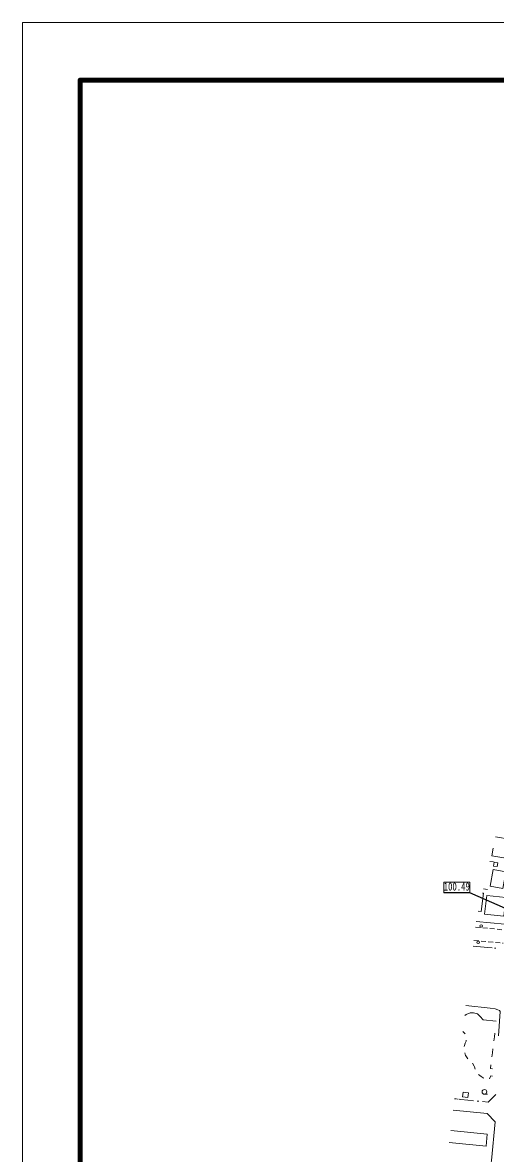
# Model space of a CAD drawing. Units: millimetres on the paper. Extents: x -420 to 420, y -297 to 297.
# Drawn here: x -420.5 to -255.9, y -96.6 to 297 of the extents above; entities that cross this region are included whole.
import ezdxf
from ezdxf.enums import TextEntityAlignment as Align

# ---------------------------------------------------------------- set-up
doc = ezdxf.new("R2010")
doc.units = ezdxf.units.MM
for name, color, linetype, lineweight in [('0-0', 7, 'Continuous', 13), ('0-1_標高値', 7, 'Continuous', 25), ('0-2_作業レイヤ1', 7, 'Continuous', 13)]:
    doc.layers.add(name, color=color, linetype=linetype, lineweight=lineweight)
doc.styles.add('ＭＳ ゴシック', font='')
doc.styles.get('ＭＳ ゴシック').set_extended_font_data('MS Gothic')

# ---------------------------------------------------------------- blocks, each defined once
blk = doc.blocks.new('ggNum000101')
at = {"layer": '0-2_作業レイヤ1'}
for p, q in [((21590456, 159153284), (21592944, 159153039)), ((21594188, 159152916), (21596676, 159152671)), ((21597920, 159152548), (21600408, 159152303)), ((21601652, 159152181), (21604140, 159151935)), ((21605384, 159151813), (21605646, 159151787))]:
    blk.add_line(p, q, dxfattribs=at)
blk = doc.blocks.new('ggNum000102')
at = {"layer": '0-2_作業レイヤ1'}
for p, q in [((21591304, 159160233), (21593792, 159159988)), ((21595036, 159159865), (21597524, 159159620)), ((21598768, 159159497), (21601256, 159159252)), ((21602500, 159159130), (21604988, 159158885)), ((21606232, 159158762), (21606333, 159158752))]:
    blk.add_line(p, q, dxfattribs=at)
blk = doc.blocks.new('~4946')
at = {"layer": '0-2_作業レイヤ1'}
for p, q in [((21598779, 159194523), (21600718, 159194298)), ((21595422, 159180137), (21597525, 159179907)), ((21591668, 159163213), (21606627, 159161738)), ((21590092, 159150306), (21597774, 159149548)), ((21597774, 159149548), (21599939, 159149335)), ((21601238, 159149207), (21601888, 159149142)), ((21601107, 159102853), (21600851, 159100787)), ((21601363, 159104918), (21601107, 159102853)), ((21600083, 159094591), (21599827, 159092526)), ((21600339, 159096657), (21600083, 159094591)), ((21587180, 159091499), (21586248, 159092947)), ((21590485, 159087667), (21589699, 159089200)), ((21594203, 159082284), (21592844, 159083342)), ((21599315, 159088395), (21599059, 159086330)), ((21599059, 159086330), (21600082, 159086239)), ((21599179, 159082634), (21598634, 159081000)), ((21600083, 159082459), (21599179, 159082634)), ((21595931, 159072920), (21597598, 159072920)), ((21581300, 159070520), (21580356, 159070617)), ((21582150, 159070432), (21581866, 159070462)), ((21583660, 159070277), (21582716, 159070374)), ((21583660, 159070277), (21587229, 159069910)), ((21590282, 159069596), (21587229, 159069910)), ((21593030, 159069313), (21592114, 159069407)), ((21597301, 159062842), (21579629, 159064661)), ((21601560, 159058589), (21597301, 159062842))]:
    blk.add_line(p, q, dxfattribs=at)
for points in [[(21601769, 159207339), (21609857, 159206020), (21608227, 159196026), (21599739, 159197410), (21600404, 159201490)], [(21594914, 159177961), (21595483, 159177890), (21594291, 159168298), (21592706, 159168495)], [(21586293, 159119208), (21598860, 159117838), (21601452, 159117478), (21602964, 159117102), (21603812, 159116734), (21604116, 159116214), (21603198, 159103532)], [(21585660, 159114029), (21586403, 159114634), (21588531, 159115402), (21590219, 159115434), (21592339, 159114874), (21593723, 159113634), (21595195, 159111786), (21602131, 159111114)], [(21585795, 159104447), (21585203, 159105218), (21584645, 159105720)], [(21585909, 159099580), (21586331, 159100626), (21586404, 159101216)], [(21585408, 159097947), (21585467, 159098482), (21585909, 159099580)], [(21586248, 159092947), (21586043, 159093266), (21585717, 159094569)], [(21591013, 159086037), (21590715, 159087218), (21590485, 159087667)], [(21595601, 159081285), (21595211, 159081498), (21594203, 159082284)], [(21601912, 159072762), (21597915, 159068810), (21594862, 159069124)], [(21578335, 159054071), (21597385, 159052171), (21596755, 159045858), (21577566, 159047772)], [(21599337, 159036254), (21599564, 159038292), (21601560, 159058589)]]:
    blk.add_lwpolyline(points, dxfattribs=at)
for points in [[(21598971, 159181578), (21600555, 159190354), (21607162, 159189161), (21605578, 159180385)], [(21600683, 159192130), (21600947, 159194090), (21602854, 159193833), (21602590, 159191873)], [(21596043, 159167002), (21597139, 159176810), (21607085, 159175699), (21605989, 159165891)], [(21584739, 159074002), (21587523, 159073738), (21587292, 159071306), (21584508, 159071570)]]:
    blk.add_lwpolyline(points, close=True, dxfattribs=at)
for centre, radius in [((21594211, 159160810), 625), ((21592643, 159152317), 625), ((21595931, 159074170), 1250)]:
    blk.add_circle(centre, radius, dxfattribs=at)
at = {"layer": '0-0'}
for name in ['ggNum000102', 'ggNum000101']:
    blk.add_blockref(name, (0, 0), dxfattribs=at)
blk = doc.blocks.new('元図より')
at = {"layer": '0-0'}
blk.add_blockref('~4946', (0, 0), dxfattribs=at)
blk = doc.blocks.new('~1')
at = {"layer": '0-2_作業レイヤ1', "lineweight": 18}
blk.add_lwpolyline([(-20, -20), (-20, 574), (821, 574), (821, -20)], close=True, dxfattribs=at)
at = {"layer": '0-2_作業レイヤ1', "lineweight": 140}
blk.add_lwpolyline([(0, 0), (0, 554), (801, 554), (801, 0)], close=True, dxfattribs=at)
blk = doc.blocks.new('open_arrow')
at = {"color": 0, "linetype": 'Continuous', "lineweight": -2}
blk.add_lwpolyline([(7.5, 1.25), (0, 0), (7.5, -1.25)], dxfattribs=at)
blk = doc.blocks.new('DIMENSION_016_')
at = {"layer": '0-1_標高値'}
blk.add_lwpolyline([(-223.775, -23.907), (-264.735, -5.969), (-273.855, -5.969)], dxfattribs=at)
at = {"layer": '0-1_標高値', "xscale": 0.267, "yscale": 0.267, "rotation": 336.3}
blk.add_blockref('open_arrow', (-223.775, -23.907), dxfattribs=at)
at = {"layer": '0-1_標高値', "style": 'ＭＳ ゴシック', "width": 0.8}
blk.add_text('100.49', height=2.786, dxfattribs=at).set_placement((-273.855, -5.969), align=Align.BOTTOM_LEFT)

msp = doc.modelspace()

# ---------------------------------------------------------------- linework, layer by layer
at = {"layer": '0-1_標高値', "lineweight": 13}
msp.add_lwpolyline([(-273.855, -5.969), (-264.735, -5.969), (-264.735, -2.169), (-273.855, -2.169)], close=True, dxfattribs=at)

# ---------------------------------------------------------------- block references
at = {"layer": '0-0'}
msp.add_blockref('~1', (-400.5, -277), dxfattribs=at)
at = {"layer": '0-0', "xscale": 0.0006666667, "yscale": 0.0006666667}
msp.add_blockref('元図より', (-14656.961, -106124.681), dxfattribs=at)
at = {"layer": '0-1_標高値'}
msp.add_blockref('DIMENSION_016_', (0, 0), dxfattribs=at)

doc.saveas('drawing.dxf')
